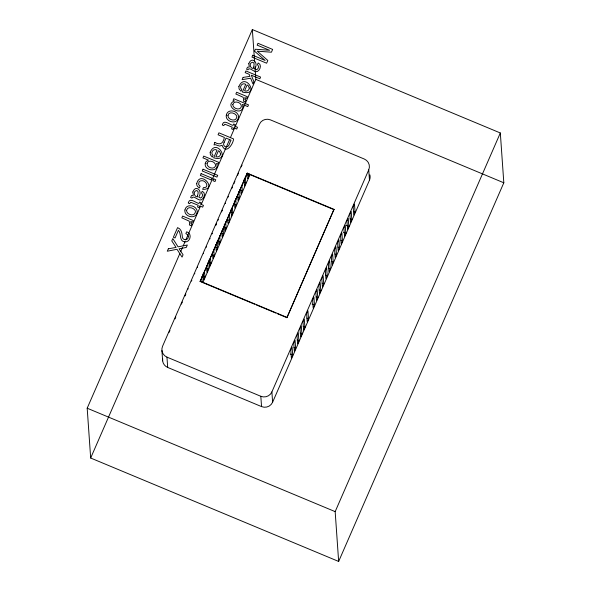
<?xml version="1.0" encoding="UTF-8"?>
<svg xmlns="http://www.w3.org/2000/svg" width="591" height="591" viewBox="0 0 591 591"><rect width="100%" height="100%" fill="white"/><g stroke="black" fill="none" stroke-linecap="round" stroke-linejoin="round"><path stroke-width="0.89" d="M175.165 318.852L175.239 318.483M204.471 270.567L204.9 276.773L203.607 279.853L203.141 273.611M207.788 262.965L208.217 269.171L206.924 272.244L206.458 266.002M210.44 256.878L210.876 263.084L209.576 266.157L209.111 259.922M213.757 249.269L214.193 255.475L212.893 258.555L212.428 252.313M217.074 241.667L217.51 247.873L216.21 250.946L215.745 244.711M219.726 235.58L220.162 241.785L218.862 244.866L218.404 238.624M223.11 228.865L223.479 234.184L222.179 237.257L221.721 231.015M225.703 221.891L226.131 228.096L224.839 231.17L224.314 224.048M229.02 214.282C231.251 216.313 227.173 231.258 227.757 218.212M234.235 183.343L234.317 182.974M232.396 207.567L232.773 212.886L231.473 215.959L231.007 209.724M235.75 198.798L236.186 205.003L234.856 208.047L234.361 200.955M238.927 191.469L239.362 197.675L238.062 200.755L237.604 194.513M241.948 185.544L242.317 190.863L241.025 193.937L240.559 187.702M245.339 176.746L245.775 182.951L244.475 186.025L244.009 179.79M248.914 173.702C249.483 177.13 246.203 182.892 247.341 173.2M292.678 355.051L291.378 358.131L290.794 350.116L292.087 347.043L292.678 355.051L290.166 354.009M295.64 348.254L294.348 351.327L293.757 343.319L295.057 340.239L295.64 348.254L293.971 347.552M298.906 340.778L297.605 343.859L297.014 335.843L298.315 332.77L298.906 340.778L297.236 340.084M301.92 333.863L300.62 336.944L300.036 328.928L301.329 325.855L301.92 333.863L300.25 333.169M304.882 327.067L303.589 330.14L302.998 322.125L304.299 319.051L304.882 327.067L303.22 326.365M308.509 318.756L307.209 321.836L306.626 313.821L307.926 310.748L308.509 318.756L306.84 318.061M314.493 305.037L313.193 308.118L312.609 300.102L313.902 297.029L314.493 305.037L312.107 304.047M317.751 297.569L316.451 300.642L315.867 292.634L317.168 289.553L317.751 297.569L316.163 296.904M320.765 290.654L319.465 293.734L318.881 285.719L320.182 282.646L320.765 290.654L319.177 289.989M323.735 283.85L322.435 286.93L321.851 278.915L323.144 275.842L323.735 283.85L322.147 283.192M327.237 275.812L325.944 278.893L325.353 270.877L326.653 267.804L327.237 275.812L325.648 275.155M330.258 268.898L328.958 271.978L328.367 263.963L329.667 260.89L330.258 268.898L328.662 268.24M333.221 262.101L331.92 265.174L331.337 257.166L332.637 254.086L333.221 262.101L331.632 261.436M336.478 254.625L335.186 257.706L334.595 249.69L335.895 246.617L336.478 254.625L334.89 253.967M339.5 247.71L338.2 250.791L337.609 242.775L338.909 239.702L339.5 247.71L337.904 247.053M342.462 240.914L341.162 243.987L340.579 235.972L341.879 232.898L342.462 240.914L340.874 240.249M345.816 233.216L344.523 236.289L343.932 228.281L345.233 225.201L345.816 233.216L343.437 232.219M348.838 226.301L347.538 229.382L346.954 221.366L348.247 218.293L348.838 226.301L346.333 225.26M351.8 219.497L350.478 222.541L349.916 214.563L351.217 211.489L351.8 219.497L350.138 218.803M355.058 212.029L353.765 215.102L353.174 207.094L354.474 204.013L355.058 212.029L353.396 211.334M181.577 304.099L181.733 303.56M237.708 175.291L237.87 174.751M212.154 233.896L212.391 233.216M218.131 220.207L218.36 219.527M228.178 197.113L228.407 196.434M185.049 295.951L185.345 295.182M206.289 247.274L206.577 246.506M169.166 332.297L169.321 331.898M175.475 317.803L175.8 316.998M215.708 225.614L216.04 224.809M221.677 211.918L221.839 211.519M241.268 166.906L241.424 166.507M182.028 302.791L182.368 302.001M187.997 289.102L188.167 288.696M194.631 273.892L194.801 273.485M209.894 238.904L210.064 238.498M231.746 188.706L231.923 188.3M234.708 181.895L234.878 181.489M238.158 173.983L238.505 173.193M87.187 408.211L252.35 29.55L500.326 132.975L503.813 182.789L338.65 561.45L90.674 458.025L87.187 408.211L335.171 511.636L338.65 561.45M90.674 458.025L179.886 253.48M180.624 251.788L182.471 247.563M183.203 245.878L185.049 241.645M185.788 239.961L200.534 206.148M201.272 204.456L229.655 139.38M230.394 137.688L255.829 79.364L254.943 66.687M247.223 173.148L200.135 281.486L247.223 173.148L334.004 209.347L286.916 317.685L277.556 313.777M202.861 282.616L250.045 174.441M286.916 317.685L334.004 209.347M272.614 402.22L271.89 391.914L368.74 169.868A8.429 8.267 -4 0 0 364.307 159.031L270.456 119.884A8.429 8.267 -4 0 0 259.39 124.258L162.54 346.304A8.429 8.267 -4 0 0 166.965 357.141L167.689 367.447L261.547 406.593A8.429 8.267 -4 0 0 272.614 402.22L369.464 180.166A8.429 8.267 -4 0 0 369.877 174.87M335.171 511.636L500.326 132.975M225.326 203.511L225.496 203.127M203.43 253.709L203.6 253.325M197.46 267.398L197.63 267.014M191.484 281.087L191.824 280.37M185.515 294.783L185.847 294.067M241.771 165.724L242.074 165.125M222.179 210.736L222.482 210.137M216.21 224.425L216.624 223.657M169.669 331.115L169.972 330.517M232.256 187.583L232.581 187.081M255.829 79.364L503.813 182.789M247.245 173.481L334.026 209.679M247.489 174.833L249.04 175.475M243.448 181.984L245.775 182.951M239.998 189.896L242.317 190.863M237.035 196.707L239.362 197.675M234.634 204.353L236.186 205.003M230.446 211.91L232.773 212.886M227.904 219.845L229.448 220.487M224.587 227.446L226.131 228.096M221.152 233.209L223.479 234.184M218.611 241.143L220.162 241.785M215.183 246.905L217.51 247.873M212.642 254.832L214.193 255.475M208.549 262.116L210.876 263.084M206.673 268.521L208.217 269.171M203.356 276.13L204.9 276.773M200.113 281.153L286.894 317.352M200.984 281.841L254.588 304.195M256.287 304.904L275.857 313.067M166.965 357.141L260.823 396.288A8.429 8.267 -4 0 0 271.89 391.914M368.74 169.868L369.464 180.166M252.35 29.55L254.632 62.158M260.823 396.288L261.547 406.593M201.812 276.654L202.188 281.973M200.489 279.698L200.615 281.471M161.919 350.537L162.636 360.842M167.689 367.447A8.429 8.267 -4 0 1 162.665 358.685M196.737 183.528L196.729 184.37A3.989 3.915 -4 0 0 197.741 186.66L199.359 187.945L200.105 186.231L198.62 184.562L199.056 181.895A2.401 2.349 -4 0 1 200.704 180.898C205.727 179.117 210.13 188.123 203.422 187.613L202.669 189.327C218.064 189.962 200.371 169.543 196.737 183.528M197.416 195.924L197.409 196.906C193.959 196.833 192.91 191.366 196.301 190.516C199.307 190.79 197.867 194.144 197.416 195.924M253.376 67.625L253.369 68.608C249.919 68.534 248.87 63.067 252.261 62.218C255.268 62.491 253.827 65.845 253.376 67.625M186.571 210.359C186.291 214.496 194.454 217.156 195.362 212.199A2.659 2.608 -4 0 0 194.875 210.108C193.035 207.448 187.303 206.156 186.571 210.359M227.934 115.533C227.653 119.663 235.816 122.322 236.725 117.373A2.659 2.608 -4 0 0 236.237 115.282C234.398 112.615 228.665 111.322 227.934 115.533M188.389 236.297C188.921 240.271 182.708 241.032 182.353 237.006C182.043 233.408 181.614 229.005 177.573 227.624L173.37 237.257L175.069 237.966L178.416 230.305C181.703 233.475 178.748 241.579 185.079 241.896C190.524 242.214 192.356 233.157 186.653 231.812L185.869 233.608L187.768 234.886L188.389 236.297M210.174 152.293L210.381 154.731L212.302 157.095L213.055 155.367C209.857 152.988 213.595 147.831 217.015 150.144L213.654 157.834C231.642 162.724 216.705 137.193 210.174 152.293M238.882 86.478L239.089 88.916L241.01 91.28L241.771 89.544C238.565 87.172 242.303 82.009 245.723 84.321L242.362 92.019C260.35 96.902 245.42 71.378 238.882 86.478M192.836 192.023L193.346 195.318L191.491 195.54L190.634 197.549L191.964 198.103C193.486 194.528 198.229 201.272 201.302 199.854C204.301 198.436 206.111 192.725 202.211 191.277L201.494 192.925L202.787 194.882L201.893 197.158L200.489 198.059L198.775 197.032C203.201 190.915 195.525 184.156 192.836 192.023M232.817 104.548C232.529 108.478 240.197 111.064 241.335 106.676C242.066 102.383 233.822 99.827 232.817 104.548M248.796 63.725L249.306 67.019L247.452 67.241L246.595 69.25L247.925 69.804C249.446 66.229 254.189 72.974 257.262 71.555C260.262 70.137 262.072 64.426 258.171 62.978L257.454 64.626L258.747 66.584L257.853 68.859L256.457 69.76L254.736 68.733C259.161 62.616 251.485 55.857 248.796 63.725M207.02 163.567C206.71 167.379 213.536 170.016 215.383 166.352C216.956 162.074 208.143 158.698 207.02 163.567M243.012 106.24C242.207 117.609 223.176 105.612 234.45 100.935L233.083 100.367L233.792 98.741L248.508 104.873L247.762 106.594L242.443 104.371L243.012 106.24M220.576 153.808C220.606 156.179 217.961 157.634 215.878 156.622L218.419 150.786L219.571 151.555L220.576 153.808M249.284 87.985C249.313 90.364 246.669 91.819 244.585 90.8L247.127 84.964L248.279 85.732L249.284 87.985M184.946 209.96C183.609 216.653 195.769 219.926 197.025 212.575A4.802 4.706 -4 0 0 196.633 209.421C194.38 204.841 185.929 203.991 184.946 209.96M226.309 115.134C224.972 121.82 237.131 125.1 238.387 117.742A4.802 4.706 -4 0 0 237.996 114.588C235.743 110.007 227.291 109.158 226.309 115.134M189.97 223.11L189.371 224.935L191.27 225.725L191.802 224.107L190.723 221.448L192.57 222.216L193.301 220.539L182.612 216.077L181.843 217.843L188.987 221.034L189.97 223.11M243.98 99.266L243.389 101.098L245.28 101.888L245.819 100.271L244.74 97.604L246.587 98.379L247.319 96.702L236.629 92.24L235.861 94.006L243.004 97.197L243.98 99.266M205.284 163.286C203.563 171.486 220.48 172.491 216.476 163.441L217.894 164.032L218.64 162.311L203.732 156.098L202.964 157.863L208.431 160.139L206.156 161.491L205.284 163.286M188.418 202.418L188.27 203.105L189.689 203.696L190.738 202.262L198.229 205.276L197.497 206.953L198.96 207.567L199.692 205.89L202.683 207.131L203.459 205.35L200.475 204.102L201.095 202.683L199.625 202.07L199.004 203.489C196.175 203.171 189.94 197.187 188.418 202.418M222.475 124.324L222.334 125.011L223.753 125.602L224.802 124.176L232.285 127.183L231.554 128.86L233.024 129.473L233.755 127.796L236.74 129.045L237.516 127.257L234.531 126.016L235.152 124.59L233.689 123.977L233.068 125.403C230.231 125.085 223.996 119.094 222.475 124.324M224.055 142.601C222.933 144.396 223.982 146.671 226.087 146.871C229.522 147.159 229.567 142.143 231.037 140.178L226.021 138.087L224.055 142.601M168.339 248.796L167.283 251.212L177.012 249.284L182.058 257.1L183.07 254.773L179.051 248.789L186.261 247.452L187.325 245.014L178.068 246.861L172.801 238.572L171.774 240.921L176.066 247.43L168.339 248.796M201.125 173.636L200.342 175.431L210.987 179.863L211.77 178.076L201.125 173.636M203.045 169.225L202.277 170.991L216.949 177.108L217.717 175.342L203.045 169.225M214.755 142.387L214.038 144.921L215.213 144.669L219.682 146.117L222.046 145.209C225.592 154.953 233.098 144.514 233.593 138.944L218.929 132.827L218.072 134.778L224.366 137.4C223.176 143.702 220.14 145.379 214.755 142.387M243.1 77.406L242.118 79.659L250.658 78.204L252.904 83.892L253.894 81.639L251.323 75.212L259.841 78.766L260.579 77.074L245.915 70.957L245.169 72.649L249.188 74.326L249.919 76.379L243.1 77.406M252.763 55.244L251.958 57.098L266.622 63.215L267.826 60.452L257.218 51.173L271.424 52.207L272.643 49.415L257.971 43.298L257.166 45.16L269.555 50.272L255.378 49.245L254.536 51.173L265.115 60.445L252.763 55.244M213.757 178.903L212.974 180.698L215.006 181.548L215.789 179.753L213.757 178.903"/></g></svg>
